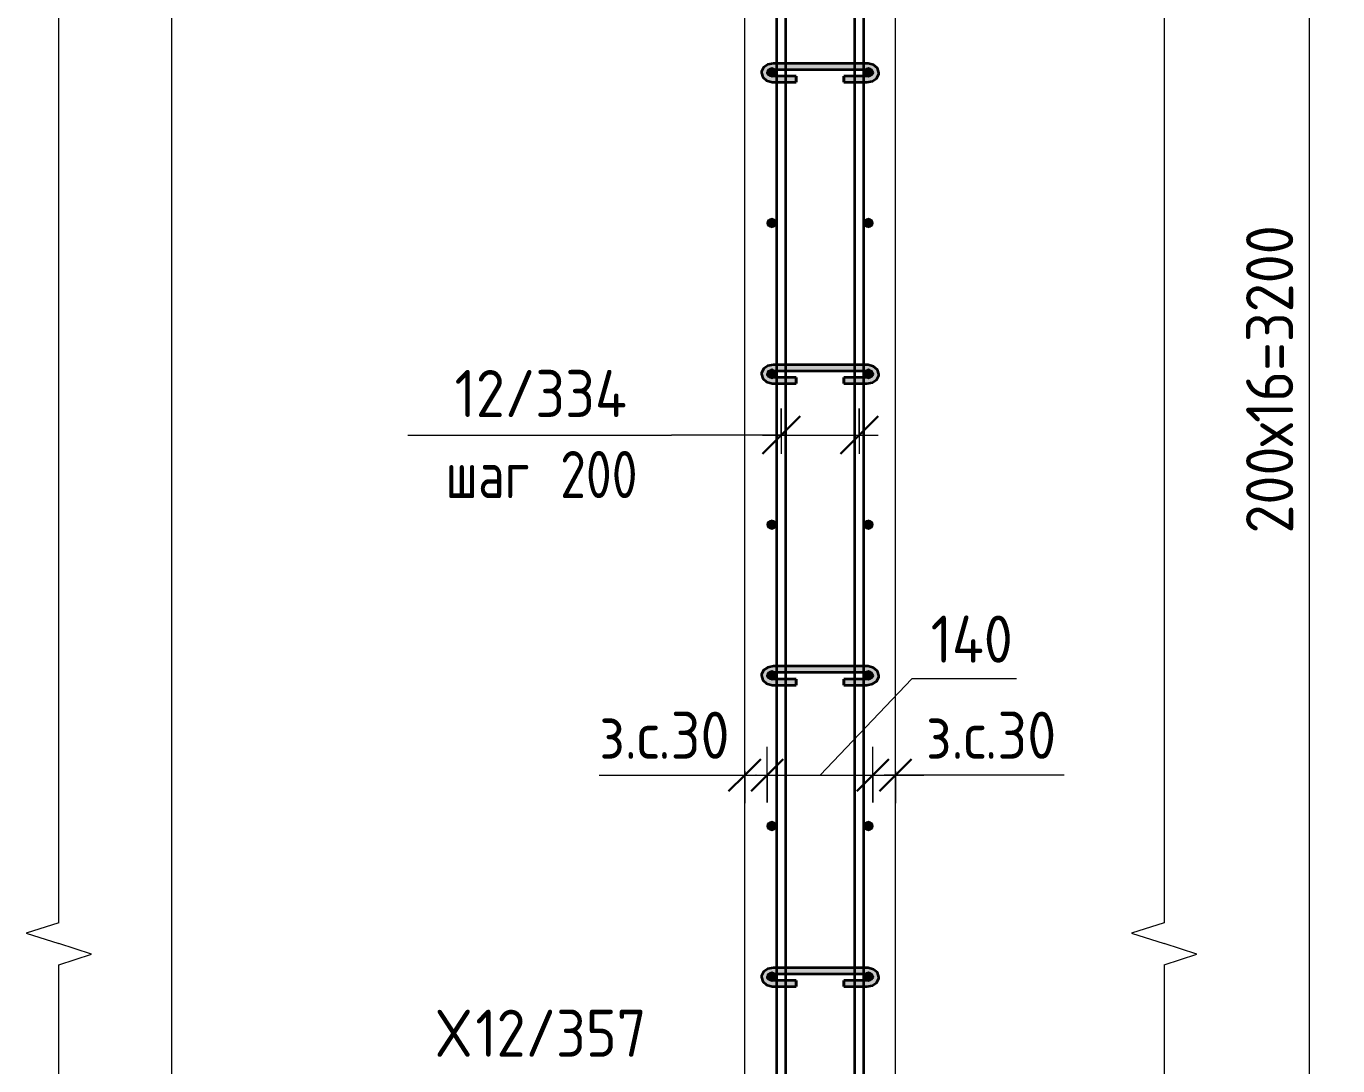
# Model space of a CAD drawing. Header units: millimetres. Extents: x 30199 to 69236, y -5153 to 33423.
# Drawn here: x 63340 to 65080, y -1898 to -519 of the extents above; entities that cross this region are included whole.
import ezdxf

# ---------------------------------------------------------------- set-up
doc = ezdxf.new("R2010")
doc.units = ezdxf.units.MM
for name, color, linetype, lineweight in [('AA_Dim', 7, 'Continuous', 9), ('AA_Dim-25', 7, 'Continuous', 9), ('AA_Oformlenie', 7, 'Continuous', 9), ('AA_Vinoska', 7, 'Continuous', 9), ('AF_Stena_Опалубка', 253, 'Continuous', 20), ('KR_Armatura', 7, 'Continuous', 20), ('KR_Armatura_Tonkie', 7, 'Continuous', 20)]:
    doc.layers.add(name, color=color, linetype=linetype, lineweight=lineweight)
doc.styles.add('ISOCPEUR_1', font='isocpeur.ttf', dxfattribs={"width": 0.9, "height": 62.5})
doc.styles.add('ISOCPEUR_8', font='isocpeur.ttf', dxfattribs={"width": 0.8, "height": 62.5})
doc.dimstyles.new('05_Округл_1мм__прозр_', dxfattribs={"dimscale": 304.8, "dimtxt": 62.248823, "dimasz": 0.139436, "dimexe": 0.123031, "dimexo": 0.082021, "dimgap": 0.008202, "dimtad": 1, "dimdec": 0, "dimdsep": 46, "dimtxsty": 'ISOCPEUR_1', "dimblk1": 'OBLIQUE', "dimblk2": 'OBLIQUE', "dimsah": 1, "dimcen": 0.09, "dimdle": 0.123031, "dimazin": 0, "dimtfac": 1, "dimtdec": 4, "dimtix": 1, "dimtmove": 0, "dimatfit": 3, "dimfxl": 1, "dimtvp": 1, "dimtolj": 1, "dimtzin": 0, "dimlwd": 18, "dimlwe": 18, "dimarcsym": 2})
doc.dimstyles.new('05_Округл_1мм__прозр__1', dxfattribs={"dimscale": 304.8, "dimtxt": 62.248823, "dimasz": 0.139436, "dimexe": 0.123031, "dimexo": 0.082021, "dimgap": 0.008202, "dimtad": 1, "dimdec": 0, "dimdsep": 46, "dimtxsty": 'ISOCPEUR_1', "dimblk1": 'OBLIQUE', "dimblk2": 'OBLIQUE', "dimsah": 1, "dimcen": 0.09, "dimdle": 0.123031, "dimazin": 0, "dimtfac": 1, "dimtdec": 4, "dimtix": 1, "dimtmove": 1, "dimatfit": 3, "dimfxl": 1, "dimtvp": 1, "dimtolj": 1, "dimtzin": 0, "dimlwd": 18, "dimlwe": 18, "dimarcsym": 2})
doc.dimstyles.new('10_Раскладка_арматуры_с_засечками_1', dxfattribs={"dimscale": 304.8, "dimtxt": 0.18, "dimasz": 0.164042, "dimexe": 0.082021, "dimexo": 0, "dimgap": 0, "dimtad": 1, "dimdec": 3, "dimrnd": 0.001, "dimdsep": 46, "dimtxsty": 'ISOCPEUR_8', "dimblk1": 'OBLIQUE', "dimblk2": 'OBLIQUE', "dimsah": 1, "dimcen": 0.09, "dimdle": 0.082021, "dimazin": 0, "dimtfac": 1, "dimtdec": 4, "dimtix": 1, "dimtmove": 0, "dimatfit": 3, "dimfxl": 1, "dimtvp": 1, "dimtolj": 1, "dimtzin": 0, "dimlwd": 18, "dimlwe": 18, "dimarcsym": 2})

# ---------------------------------------------------------------- blocks, each defined once
blk = doc.blocks.new('261_Шпилька массив _НесАрм_РабПлоск_ - 8 А240-4175036-2-2 Армирование')
at = {"layer": 'KR_Armatura_Tonkie', "lineweight": 35}
for points in [[(32243.2, -591.8), (32243.2, -585), (32237, -583.5), (32235.7, -582), (32235.2, -580.5), (32236.2, -577.7), (32239.3, -575.6), (32243.2, -574.8), (32243.2, -568), (32237.1, -569), (32234.3, -570.3), (32230.7, -573.4), (32228.4, -576.2), (32227.2, -580.5), (32228.4, -584.8), (32231.8, -588.5), (32237, -590.9), (32239.3, -591.3)], [(32283.1, -574.8), (32367, -574.8), (32367, -568), (32243.2, -568.1), (32243.2, -574.8), (32259.5, -574.8)], [(32367, -591.8), (32373.1, -590.9), (32378.3, -588.5), (32381.8, -584.8), (32383, -580.5), (32381.8, -576.2), (32379.4, -572.6), (32374.5, -569.5), (32367, -568.1), (32367, -574.8), (32371, -575.6), (32373.9, -577.7), (32374.9, -580.7), (32374, -582.5), (32372.4, -583.7), (32367, -585.1), (32367, -591)], [(32363, -576), (32367, -575.9), (32367, -574.8), (32243.2, -574.8), (32243.2, -576), (32356.3, -576)], [(32273.5, -591.8), (32273.5, -585), (32243.2, -585.1), (32243.2, -591.8), (32259.5, -591.8)], [(32351, -591.8), (32367, -591.8), (32367, -585), (32336.7, -585.1), (32336.7, -591.8), (32341.6, -591.8)], [(32259.5, -593), (32273.5, -592.8), (32273.5, -591.8), (32243.2, -591.8), (32243.2, -593), (32253.9, -593)], [(32367, -593), (32367, -591.8), (32336.7, -591.8), (32336.7, -593), (32363, -593)], [(32243.2, -991.8), (32243.2, -985), (32237, -983.5), (32235.6, -981.8), (32235.2, -980.5), (32236.2, -977.7), (32239.3, -975.6), (32243.2, -974.8), (32243.2, -968), (32237.1, -969), (32234.3, -970.3), (32230.7, -973.4), (32228.3, -976.6), (32227.2, -980.5), (32228.4, -984.8), (32231.8, -988.5), (32237.3, -991), (32239.3, -991.3)], [(32283.1, -974.8), (32367, -974.8), (32367, -968), (32243.2, -968.1), (32243.2, -974.8), (32259.5, -974.8)], [(32367, -991.8), (32373.1, -990.9), (32378.3, -988.5), (32381.8, -984.8), (32383, -980.5), (32381.8, -976.2), (32379.4, -972.6), (32374.5, -969.5), (32367, -968.1), (32367, -974.8), (32371, -975.6), (32373.9, -977.7), (32374.9, -980.7), (32374.4, -982.1), (32372.4, -983.7), (32367, -985.1), (32367, -991)], [(32363, -976), (32367, -975.9), (32367, -974.8), (32243.2, -974.8), (32243.2, -976), (32356.3, -976)], [(32259.5, -991.8), (32273.5, -991.8), (32273.5, -985), (32243.2, -985.1), (32243.2, -991.8), (32247.5, -991.8)], [(32243.2, -993), (32273.5, -992.8), (32273.5, -991.8), (32243.2, -991.8), (32243.2, -992.8)], [(32341.6, -991.8), (32367, -991.8), (32367, -985), (32336.7, -985.1), (32336.7, -991.8)], [(32363, -993), (32367, -992.8), (32367, -991.8), (32336.7, -991.8), (32336.7, -993), (32351, -993)], [(32243.2, -1391.8), (32243.2, -1385), (32237, -1383.5), (32235.6, -1381.8), (32235.2, -1380.5), (32236.2, -1377.7), (32239.3, -1375.6), (32243.2, -1374.8), (32243.2, -1368), (32237.1, -1369), (32234.3, -1370.3), (32230.7, -1373.4), (32228.4, -1376.2), (32227.3, -1381), (32228.4, -1384.8), (32231.8, -1388.5), (32237, -1390.9), (32239.3, -1391.3)], [(32246.9, -1374.8), (32367, -1374.8), (32367, -1368), (32243.2, -1368.1), (32243.2, -1374.8), (32244.4, -1374.8)], [(32363, -1376), (32367, -1375.9), (32367, -1374.8), (32243.2, -1374.8), (32243.2, -1376), (32351, -1376)], [(32367, -1391.8), (32373.1, -1390.9), (32378.3, -1388.5), (32381.8, -1384.8), (32383, -1380.5), (32381.8, -1376.2), (32379.4, -1372.6), (32374.5, -1369.5), (32367, -1368.1), (32367, -1374.8), (32371, -1375.6), (32373.9, -1377.7), (32374.9, -1380.7), (32374.4, -1382.1), (32372.4, -1383.7), (32367, -1385.1), (32367, -1391)], [(32273.5, -1391.8), (32273.5, -1385), (32243.2, -1385.1), (32243.2, -1391.8), (32259.5, -1391.8)], [(32259.5, -1393), (32273.5, -1392.8), (32273.5, -1391.8), (32243.2, -1391.8), (32243.2, -1393), (32253.9, -1393)], [(32367, -1391.8), (32367, -1385), (32336.7, -1385.1), (32336.7, -1391.8), (32363, -1391.8)], [(32363, -1393), (32367, -1392.8), (32367, -1391.8), (32336.7, -1391.8), (32336.7, -1393), (32351, -1393)], [(32243.2, -1791.8), (32243.2, -1785), (32237, -1783.5), (32235.6, -1781.8), (32235.2, -1780.5), (32236.2, -1777.7), (32239.3, -1775.6), (32243.2, -1774.8), (32243.2, -1768), (32237.1, -1769), (32234.3, -1770.3), (32230.7, -1773.4), (32228.4, -1776.2), (32227.2, -1780.5), (32228.4, -1784.8), (32231.8, -1788.5), (32237, -1790.9), (32239.3, -1791.3)], [(32259.5, -1774.8), (32367, -1774.8), (32367, -1768), (32243.2, -1768.1), (32243.2, -1774.8), (32247.5, -1774.8)], [(32259.5, -1776), (32367, -1775.9), (32367, -1774.8), (32243.2, -1775), (32243.2, -1776), (32253.9, -1776)], [(32367, -1791.8), (32373.1, -1790.9), (32378.3, -1788.5), (32381.8, -1784.8), (32383, -1780.5), (32381.8, -1776.2), (32379.4, -1772.6), (32374.5, -1769.5), (32367, -1768.1), (32367, -1774.8), (32371, -1775.6), (32373.9, -1777.7), (32374.9, -1780.7), (32374.4, -1782.1), (32372.4, -1783.7), (32367, -1785.1), (32367, -1791)], [(32259.5, -1791.8), (32273.5, -1791.8), (32273.5, -1785), (32243.2, -1785.1), (32243.2, -1791.8), (32253.9, -1791.8)], [(32259.5, -1793), (32273.5, -1792.8), (32273.5, -1791.8), (32243.2, -1791.8), (32243.2, -1793), (32253.9, -1793)], [(32367, -1791.8), (32367, -1785), (32336.7, -1785.1), (32336.7, -1791.8), (32363, -1791.8)], [(32363, -1793), (32367, -1792.8), (32367, -1791.8), (32336.7, -1791.8), (32336.7, -1793), (32356.3, -1793)]]:
    blk.add_hatch(color=256, dxfattribs=at).paths.add_polyline_path(points)
h = blk.add_hatch(color=256, dxfattribs=at)
h.paths.add_polyline_path([(32243.2, -593), (32243.2, -591.8), (32237, -590.9), (32231.8, -588.5), (32231.1, -588.1), (32235.6, -591.3), (32237.1, -592), (32242.4, -592.9)])
h.paths.add_polyline_path([(32235.7, -579), (32237, -577.4), (32243.2, -575.9), (32243.2, -574.8), (32239.2, -575.6), (32236.2, -577.7), (32236, -578.3)])
h = blk.add_hatch(color=256, dxfattribs=at)
h.paths.add_polyline_path([(32367, -593), (32374.5, -591.5), (32379.4, -588.4), (32381.8, -584.8), (32378.3, -588.5), (32373.1, -590.9), (32367, -591.8), (32367, -592.9)])
h.paths.add_polyline_path([(32374.2, -578.6), (32373.9, -577.7), (32370.3, -575.5), (32367, -574.8), (32367, -576), (32367.6, -576.1), (32374, -578.5)])
h = blk.add_hatch(color=256, dxfattribs=at)
h.paths.add_polyline_path([(32243.2, -993), (32243.2, -991.8), (32237, -990.9), (32231.8, -988.5), (32231.1, -988.1), (32235.6, -991.3), (32237.1, -992), (32239.7, -992.4)])
h.paths.add_polyline_path([(32235.7, -979), (32237, -977.4), (32243.2, -975.9), (32243.2, -974.8), (32239.2, -975.6), (32236.2, -977.7), (32236, -978.3)])
h = blk.add_hatch(color=256, dxfattribs=at)
h.paths.add_polyline_path([(32367, -993), (32374.5, -991.5), (32379.4, -988.4), (32381.8, -984.8), (32378.3, -988.5), (32372.9, -991), (32367, -991.8), (32367, -992.8)])
h.paths.add_polyline_path([(32374.2, -978.6), (32373.9, -977.7), (32370.3, -975.5), (32367, -974.8), (32367, -976), (32368.8, -976.6), (32374, -978.5)])
h = blk.add_hatch(color=256, dxfattribs=at)
h.paths.add_polyline_path([(32243.2, -1393), (32243.2, -1391.8), (32237, -1390.9), (32231.8, -1388.5), (32231.1, -1388.1), (32235.6, -1391.3), (32237.1, -1392), (32239.7, -1392.4)])
h.paths.add_polyline_path([(32235.7, -1379), (32237, -1377.4), (32243.2, -1375.9), (32243.2, -1374.8), (32239.2, -1375.6), (32236.2, -1377.7), (32236, -1378.3)])
h = blk.add_hatch(color=256, dxfattribs=at)
h.paths.add_polyline_path([(32367, -1393), (32374.5, -1391.5), (32379.4, -1388.4), (32381.8, -1384.8), (32378.3, -1388.5), (32373.1, -1390.9), (32367, -1391.8), (32367, -1392.8)])
h.paths.add_polyline_path([(32374.2, -1378.6), (32373.9, -1377.7), (32370.3, -1375.5), (32367, -1374.8), (32367, -1376), (32367.6, -1376.1), (32374, -1378.5)])
h = blk.add_hatch(color=256, dxfattribs=at)
h.paths.add_polyline_path([(32243.2, -1793), (32243.2, -1791.8), (32237, -1790.9), (32231.8, -1788.5), (32231.1, -1788.1), (32235.6, -1791.3), (32237.1, -1792), (32239.7, -1792.4)])
h.paths.add_polyline_path([(32235.7, -1779), (32237, -1777.4), (32243.2, -1775.9), (32243.2, -1774.8), (32239.2, -1775.6), (32236.2, -1777.7), (32236, -1778.3)])
h = blk.add_hatch(color=256, dxfattribs=at)
h.paths.add_polyline_path([(32367, -1793), (32374.5, -1791.5), (32379.4, -1788.4), (32381.2, -1785.4), (32378.3, -1788.5), (32373.1, -1790.9), (32367, -1791.8), (32367, -1792.8)])
h.paths.add_polyline_path([(32374.2, -1778.6), (32373.9, -1777.7), (32370.3, -1775.5), (32367, -1775), (32367, -1776), (32367.6, -1776.1), (32374, -1778.5)])
for p, q in [((32247.5, -568), (32243.2, -568)), ((32259.5, -568), (32247.5, -568)), ((32351, -568), (32259.5, -568)), ((32363, -568), (32351, -568)), ((32367, -568), (32363, -568)), ((32243.2, -576), (32247.5, -576)), ((32247.5, -585), (32243.2, -585)), ((32247.5, -576), (32259.5, -576)), ((32259.5, -585), (32247.5, -585)), ((32259.5, -576), (32351, -576)), ((32273.5, -585), (32259.5, -585)), ((32273.5, -585), (32273.5, -591.8)), ((32273.5, -586.2), (32273.5, -585.1)), ((32273.5, -592.8), (32273.5, -586.2)), ((32351, -585), (32336.7, -585)), ((32336.7, -591.8), (32336.7, -585)), ((32336.7, -585.1), (32336.7, -586.2)), ((32336.7, -586.2), (32336.7, -592.8)), ((32351, -576), (32363, -576)), ((32363, -585), (32351, -585)), ((32363, -576), (32367, -576)), ((32367, -585), (32363, -585)), ((32243.2, -593), (32247.5, -593)), ((32247.5, -593), (32259.5, -593)), ((32259.5, -593), (32273.5, -593)), ((32273.5, -591.8), (32273.5, -593)), ((32336.7, -593), (32336.7, -591.8)), ((32336.7, -593), (32351, -593)), ((32351, -593), (32363, -593)), ((32363, -593), (32367, -593)), ((32247.5, -968), (32243.2, -968)), ((32259.5, -968), (32247.5, -968)), ((32351, -968), (32259.5, -968)), ((32363, -968), (32351, -968)), ((32367, -968), (32363, -968)), ((32243.2, -976), (32247.5, -976)), ((32247.5, -985), (32243.2, -985)), ((32247.5, -976), (32259.5, -976)), ((32259.5, -985), (32247.5, -985)), ((32259.5, -976), (32351, -976)), ((32273.5, -985), (32259.5, -985)), ((32273.5, -985), (32273.5, -991.8)), ((32273.5, -986.2), (32273.5, -985.1)), ((32273.5, -986.9), (32273.5, -986.2)), ((32273.5, -992.8), (32273.5, -987)), ((32273.5, -991.8), (32273.5, -993)), ((32351, -985), (32336.7, -985)), ((32336.7, -991.8), (32336.7, -985)), ((32336.7, -985.1), (32336.7, -986.2)), ((32336.7, -986.2), (32336.7, -992.8)), ((32336.7, -993), (32336.7, -991.8)), ((32351, -976), (32363, -976)), ((32363, -985), (32351, -985)), ((32363, -976), (32367, -976)), ((32367, -985), (32363, -985)), ((32243.2, -993), (32247.5, -993)), ((32247.5, -993), (32259.5, -993)), ((32259.5, -993), (32273.5, -993)), ((32336.7, -993), (32351, -993)), ((32351, -993), (32363, -993)), ((32363, -993), (32367, -993)), ((32247.5, -1368), (32243.2, -1368)), ((32259.5, -1368), (32247.5, -1368)), ((32351, -1368), (32259.5, -1368)), ((32363, -1368), (32351, -1368)), ((32367, -1368), (32363, -1368)), ((32243.2, -1376), (32247.5, -1376)), ((32247.5, -1385), (32243.2, -1385)), ((32247.5, -1376), (32259.5, -1376)), ((32259.5, -1385), (32247.5, -1385)), ((32259.5, -1376), (32351, -1376)), ((32273.5, -1385), (32259.5, -1385)), ((32273.5, -1385), (32273.5, -1391.8)), ((32273.5, -1386.2), (32273.5, -1385.1)), ((32273.5, -1392.8), (32273.5, -1386.2)), ((32273.5, -1391.8), (32273.5, -1393)), ((32351, -1385), (32336.7, -1385)), ((32336.7, -1391.8), (32336.7, -1385)), ((32336.7, -1385.1), (32336.7, -1386.2)), ((32336.7, -1386.2), (32336.7, -1392.8)), ((32336.7, -1393), (32336.7, -1391.8)), ((32351, -1376), (32363, -1376)), ((32363, -1385), (32351, -1385)), ((32363, -1376), (32367, -1376)), ((32367, -1385), (32363, -1385)), ((32243.2, -1393), (32247.5, -1393)), ((32247.5, -1393), (32259.5, -1393)), ((32259.5, -1393), (32273.5, -1393)), ((32336.7, -1393), (32351, -1393)), ((32351, -1393), (32363, -1393)), ((32363, -1393), (32367, -1393)), ((32247.5, -1768), (32243.2, -1768)), ((32259.5, -1768), (32247.5, -1768)), ((32351, -1768), (32259.5, -1768)), ((32363, -1768), (32351, -1768)), ((32367, -1768), (32363, -1768)), ((32243.2, -1776), (32247.5, -1776)), ((32247.5, -1785), (32243.2, -1785)), ((32247.5, -1776), (32259.5, -1776)), ((32259.5, -1785), (32247.5, -1785)), ((32259.5, -1776), (32351, -1776)), ((32273.5, -1785), (32259.5, -1785)), ((32273.5, -1785), (32273.5, -1791.8)), ((32273.5, -1786.2), (32273.5, -1785.1)), ((32273.5, -1792.8), (32273.5, -1786.2)), ((32273.5, -1791.8), (32273.5, -1793)), ((32351, -1785), (32336.7, -1785)), ((32336.7, -1791.8), (32336.7, -1785)), ((32336.7, -1785.1), (32336.7, -1786.2)), ((32336.7, -1786.2), (32336.7, -1792.8)), ((32336.7, -1793), (32336.7, -1791.8)), ((32351, -1776), (32363, -1776)), ((32363, -1785), (32351, -1785)), ((32363, -1776), (32367, -1776)), ((32367, -1785), (32363, -1785)), ((32243.2, -1793), (32247.5, -1793)), ((32247.5, -1793), (32259.5, -1793)), ((32259.5, -1793), (32273.5, -1793)), ((32336.7, -1793), (32351, -1793)), ((32351, -1793), (32363, -1793)), ((32363, -1793), (32367, -1793))]:
    blk.add_line(p, q, dxfattribs=at)
at = {"layer": 'KR_Armatura_Tonkie', "lineweight": 35, "flags": 128}
for points in [[(32243.2, -568), (32235.6, -569.5), (32230, -573.4), (32227.3, -578.9), (32227.2, -580.5)], [(32383, -580.5), (32381.1, -574.6), (32376.1, -570.2), (32368.9, -568.1), (32367, -568)], [(32227.2, -580.5), (32229, -586.4), (32234, -590.8), (32241.3, -592.9), (32243.2, -593)], [(32235.2, -580.5), (32236.1, -578.5), (32239.9, -576.4), (32243.2, -576)], [(32243.2, -585), (32238.1, -583.9), (32235.5, -581.7), (32235.2, -580.5)], [(32367, -576), (32372, -577.1), (32374.7, -579.3), (32375, -580.5)], [(32367, -593), (32374.6, -591.5), (32380.2, -587.6), (32382.9, -582.1), (32383, -580.5)], [(32375, -580.5), (32374, -582.5), (32370.3, -584.5), (32367, -585)], [(32243.2, -968), (32235.6, -969.5), (32230, -973.4), (32227.3, -978.9), (32227.2, -980.5)], [(32383, -980.5), (32381.1, -974.6), (32376.1, -970.2), (32368.9, -968.1), (32367, -968)], [(32227.2, -980.5), (32229, -986.4), (32234, -990.8), (32241.3, -992.9), (32243.2, -993)], [(32235.2, -980.5), (32236.1, -978.5), (32239.9, -976.4), (32243.2, -976)], [(32243.2, -985), (32238.1, -983.9), (32235.5, -981.7), (32235.2, -980.5)], [(32367, -976), (32372, -977.1), (32374.7, -979.3), (32375, -980.5)], [(32367, -993), (32374.6, -991.5), (32380.2, -987.6), (32382.9, -982.1), (32383, -980.5)], [(32375, -980.5), (32374, -982.5), (32370.3, -984.5), (32367, -985)], [(32243.2, -1368), (32235.6, -1369.5), (32230, -1373.4), (32227.3, -1378.9), (32227.2, -1380.5)], [(32383, -1380.5), (32381.1, -1374.6), (32376.1, -1370.2), (32368.9, -1368.1), (32367, -1368)], [(32227.2, -1380.5), (32229, -1386.4), (32234, -1390.8), (32241.3, -1392.9), (32243.2, -1393)], [(32235.2, -1380.5), (32236.1, -1378.5), (32239.9, -1376.4), (32243.2, -1376)], [(32243.2, -1385), (32238.1, -1383.9), (32235.5, -1381.7), (32235.2, -1380.5)], [(32367, -1376), (32372, -1377.1), (32374.7, -1379.3), (32375, -1380.5)], [(32367, -1393), (32374.6, -1391.5), (32380.2, -1387.6), (32382.9, -1382.1), (32383, -1380.5)], [(32375, -1380.5), (32374, -1382.5), (32370.3, -1384.5), (32367, -1385)], [(32243.2, -1768), (32235.6, -1769.5), (32230, -1773.4), (32227.3, -1778.9), (32227.2, -1780.5)], [(32383, -1780.5), (32381.1, -1774.6), (32376.1, -1770.2), (32368.9, -1768.1), (32367, -1768)], [(32227.2, -1780.5), (32229, -1786.4), (32234, -1790.8), (32241.3, -1792.9), (32243.2, -1793)], [(32235.2, -1780.5), (32236.1, -1778.5), (32239.9, -1776.4), (32243.2, -1776)], [(32243.2, -1785), (32238.1, -1783.9), (32235.5, -1781.7), (32235.2, -1780.5)], [(32367, -1776), (32372, -1777.1), (32374.7, -1779.3), (32375, -1780.5)], [(32367, -1793), (32374.6, -1791.5), (32380.2, -1787.6), (32382.9, -1782.1), (32383, -1780.5)], [(32375, -1780.5), (32374, -1782.5), (32370.3, -1784.5), (32367, -1785)]]:
    blk.add_lwpolyline(points, dxfattribs=at)
blk = doc.blocks.new('011_Прямоугольник обрыва _ЭлУзла_ - 011_Прямоугольник обрыва _ЭлУзла_-4175773-2-2 Армирование')
at = {"layer": 'AA_Oformlenie'}
for p, q in [((31295, -1708.5), (31295, 803.8)), ((32761.7, 803.8), (32761.7, -1708.5)), ((31295, -3020), (31295, -1764.2)), ((32761.7, -1764.2), (32761.7, -3020))]:
    blk.add_line(p, q, dxfattribs=at)
blk = doc.blocks.new('DIMBLOCK102-2-2 Армирование')
at = {"layer": 'AA_Dim-25', "lineweight": 30}
for p, q in [((65042.9, 620), (65021.6, 641.2)), ((65042.9, 620), (65064.1, 598.7)), ((65042.9, -2580), (65021.6, -2558.8)), ((65042.9, -2580), (65064.1, -2601.3))]:
    blk.add_line(p, q, dxfattribs=at)
at = {"layer": 'AA_Dim-25', "lineweight": 18}
for p, q in [((64488.5, 620), (65080.4, 620)), ((65042.9, 620), (64488.5, 620)), ((65042.9, -2580), (65042.9, 620)), ((64488.5, -2580), (65080.4, -2580)), ((65042.9, -2580), (64488.5, -2580))]:
    blk.add_line(p, q, dxfattribs=at)
at = {"layer": 'AA_Dim-25', "color": 0, "lineweight": 18, "insert": (64958.7, -1191.9), "char_height": 62.5, "width": 508.525, "attachment_point": 1, "rotation": 90, "line_spacing_factor": 1.149209, "style": 'ISOCPEUR_1'}
blk.add_mtext('200х16=3200', dxfattribs=at)
blk = doc.blocks.new('_Oblique')
at = {"color": 0, "linetype": 'ByBlock', "lineweight": -2}
blk.add_line((-0.5, -0.5), (0.5, 0.5), dxfattribs=at)
blk = doc.blocks.new('042_М_Арматуры - Диам длина поз _ Комментарий-3662934-2-2 Армирование')
at = {"layer": 'AA_Vinoska'}
blk.add_line((31907.4, 1522), (32257.4, 1522), dxfattribs=at)
blk = doc.blocks.new('DIMBLOCK110-2-2 Армирование')
at = {"layer": 'AA_Dim-25', "lineweight": 18}
for p, q in [((64341.9, -1025.9), (64341.9, -1086.2)), ((64341.9, -1061.2), (64341.9, -1025.9)), ((64445.4, -1025.9), (64445.4, -1086.2)), ((64445.4, -1061.2), (64445.4, -1025.9)), ((64316.9, -1061.2), (64470.4, -1061.2))]:
    blk.add_line(p, q, dxfattribs=at)
at = {"layer": 'AA_Dim-25', "lineweight": 30}
for p, q in [((64341.9, -1061.2), (64366.9, -1036.2)), ((64445.4, -1061.2), (64470.4, -1036.2)), ((64341.9, -1061.2), (64316.9, -1086.2)), ((64445.4, -1061.2), (64420.4, -1086.2))]:
    blk.add_line(p, q, dxfattribs=at)
blk = doc.blocks.new('DIMBLOCK113-2-2 Армирование')
at = {"layer": 'AA_Dim-25', "lineweight": 18}
for p, q in [((64323.4, -1549), (64323.4, -1474.9)), ((64100.5, -1512.4), (64308.7, -1512.4)), ((64255.9, -1512.4), (64323.4, -1512.4)), ((64293.4, -1507.4), (64293.4, -1549.9)), ((64293.4, -1512.4), (64293.4, -1507.4)), ((64308.7, -1512.4), (64308.4, -1512.4)), ((64323.4, -1512.4), (64323.4, -1549))]:
    blk.add_line(p, q, dxfattribs=at)
at = {"layer": 'AA_Dim-25', "lineweight": 30}
for p, q in [((64293.4, -1512.4), (64314.6, -1491.2)), ((64323.4, -1512.4), (64344.6, -1491.2)), ((64293.4, -1512.4), (64272.1, -1533.7)), ((64323.4, -1512.4), (64302.1, -1533.7))]:
    blk.add_line(p, q, dxfattribs=at)
at = {"layer": 'AA_Dim-25', "color": 0, "lineweight": 18, "insert": (64100.5, -1428.3), "char_height": 62.5, "width": 219.786, "attachment_point": 1, "line_spacing_factor": 1.149209, "style": 'ISOCPEUR_1'}
blk.add_mtext('з.с.30', dxfattribs=at)
blk = doc.blocks.new('DIMBLOCK114-2-2 Армирование')
at = {"layer": 'AA_Dim-25', "lineweight": 18}
for p, q in [((64515.2, -1384.9), (64393.4, -1512.4)), ((64653.9, -1384.9), (64515.2, -1384.9)), ((64323.4, -1549), (64323.4, -1474.9)), ((64463.5, -1549), (64463.5, -1474.9)), ((64323.4, -1512.4), (64463.5, -1512.4)), ((64323.4, -1512.4), (64323.4, -1549)), ((64463.5, -1512.4), (64463.5, -1549))]:
    blk.add_line(p, q, dxfattribs=at)
at = {"layer": 'AA_Dim-25', "lineweight": 30}
for p, q in [((64323.4, -1512.4), (64344.6, -1491.2)), ((64463.5, -1512.4), (64484.8, -1491.2)), ((64323.4, -1512.4), (64302.1, -1533.7)), ((64463.5, -1512.4), (64442.3, -1533.7))]:
    blk.add_line(p, q, dxfattribs=at)
at = {"layer": 'AA_Dim-25', "color": 0, "lineweight": 18, "insert": (64540.2, -1300.8), "char_height": 62.5, "width": 136.469, "attachment_point": 1, "line_spacing_factor": 1.149209, "style": 'ISOCPEUR_1'}
blk.add_mtext('140', dxfattribs=at)
blk = doc.blocks.new('DIMBLOCK115-2-2 Армирование')
at = {"layer": 'AA_Dim-25', "lineweight": 18}
for p, q in [((64463.5, -1549), (64463.5, -1474.9)), ((64463.5, -1512.4), (64530.9, -1512.4)), ((64463.5, -1512.4), (64463.5, -1549)), ((64509, -1512.4), (64478.4, -1512.4)), ((64493.4, -1507.4), (64493.4, -1549.9)), ((64493.4, -1512.4), (64493.4, -1507.4)), ((64717.1, -1512.4), (64509, -1512.4))]:
    blk.add_line(p, q, dxfattribs=at)
at = {"layer": 'AA_Dim-25', "lineweight": 30}
for p, q in [((64463.5, -1512.4), (64484.8, -1491.2)), ((64493.4, -1512.4), (64514.6, -1491.2)), ((64463.5, -1512.4), (64442.3, -1533.7)), ((64493.4, -1512.4), (64472.1, -1533.7))]:
    blk.add_line(p, q, dxfattribs=at)
at = {"layer": 'AA_Dim-25', "color": 0, "lineweight": 18, "insert": (64534, -1428.3), "char_height": 62.5, "width": 219.786, "attachment_point": 1, "line_spacing_factor": 1.149209, "style": 'ISOCPEUR_1'}
blk.add_mtext('з.с.30', dxfattribs=at)

msp = doc.modelspace()

# ---------------------------------------------------------------- hatches: boundary and pattern name
at = {"layer": 'KR_Armatura'}
h = msp.add_hatch(color=256, dxfattribs=at)
edge = h.paths.add_edge_path()
edge.add_arc((64329.3868, -580), 6, 0, 360)
for points in [[(64329.3868, -586), (64334.583, -583), (64334.583, -577), (64329.3868, -574), (64324.1907, -577), (64324.1907, -583), (64327.6154, -584.9773)], [(64457.5082, -586), (64462.7044, -583), (64462.7044, -577), (64457.5082, -574), (64452.3121, -577), (64452.3121, -583)], [(64329.3868, -786), (64334.583, -783), (64334.583, -777), (64329.3868, -774), (64324.1907, -777), (64324.1907, -783)], [(64457.5082, -786), (64462.7044, -783), (64462.7044, -777), (64457.5082, -774), (64452.3121, -777), (64452.3121, -783)], [(64329.3868, -986), (64334.583, -983), (64334.583, -977), (64329.3868, -974), (64324.1907, -977), (64324.1907, -983), (64327.6154, -984.9773)], [(64457.5082, -986), (64462.7044, -983), (64462.7044, -977), (64457.5082, -974), (64452.3121, -977), (64452.3121, -983)], [(64329.3868, -1186), (64334.583, -1183), (64334.583, -1177), (64329.3868, -1174), (64324.1907, -1177), (64324.1907, -1183)], [(64457.5082, -1186), (64462.7044, -1183), (64462.7044, -1177), (64457.5082, -1174), (64452.3121, -1177), (64452.3121, -1183)], [(64329.3868, -1386), (64334.583, -1383), (64334.583, -1377), (64329.3868, -1374), (64324.1907, -1377), (64324.1907, -1383), (64327.6154, -1384.9773)], [(64457.5082, -1386), (64462.7044, -1383), (64462.7044, -1377), (64457.5082, -1374), (64452.3121, -1377), (64452.3121, -1383)], [(64329.3868, -1586), (64334.583, -1583), (64334.583, -1577), (64329.3868, -1574), (64324.1907, -1577), (64324.1907, -1583)], [(64457.5082, -1586), (64462.7044, -1583), (64462.7044, -1577), (64457.5082, -1574), (64452.3121, -1577), (64452.3121, -1583)], [(64329.3868, -1786), (64334.583, -1783), (64334.583, -1777), (64329.3868, -1774), (64324.1907, -1777), (64324.1907, -1783), (64328.3321, -1785.3911)], [(64457.5082, -1786), (64462.7044, -1783), (64462.7044, -1777), (64457.5082, -1774), (64452.3121, -1777), (64452.3121, -1783), (64456.4535, -1785.3911)]]:
    msp.add_hatch(color=256, dxfattribs=at).paths.add_polyline_path(points)
h = msp.add_hatch(color=256, dxfattribs=at)
edge = h.paths.add_edge_path()
edge.add_arc((64457.5082, -580), 6, 0, 360)
h = msp.add_hatch(color=256, dxfattribs=at)
edge = h.paths.add_edge_path()
edge.add_arc((64329.3868, -780), 6, 0, 360)
h = msp.add_hatch(color=256, dxfattribs=at)
edge = h.paths.add_edge_path()
edge.add_arc((64457.5082, -780), 6, 0, 360)
h = msp.add_hatch(color=256, dxfattribs=at)
edge = h.paths.add_edge_path()
edge.add_arc((64329.3868, -980), 6, 0, 360)
h = msp.add_hatch(color=256, dxfattribs=at)
edge = h.paths.add_edge_path()
edge.add_arc((64457.5082, -980), 6, 0, 360)
h = msp.add_hatch(color=256, dxfattribs=at)
edge = h.paths.add_edge_path()
edge.add_arc((64329.3868, -1180), 6, 0, 360)
h = msp.add_hatch(color=256, dxfattribs=at)
edge = h.paths.add_edge_path()
edge.add_arc((64457.5082, -1180), 6, 0, 360)
h = msp.add_hatch(color=256, dxfattribs=at)
edge = h.paths.add_edge_path()
edge.add_arc((64329.3868, -1380), 6, 0, 360)
h = msp.add_hatch(color=256, dxfattribs=at)
edge = h.paths.add_edge_path()
edge.add_arc((64457.5082, -1380), 6, 0, 360)
h = msp.add_hatch(color=256, dxfattribs=at)
edge = h.paths.add_edge_path()
edge.add_arc((64329.3868, -1580), 6, 0, 360)
h = msp.add_hatch(color=256, dxfattribs=at)
edge = h.paths.add_edge_path()
edge.add_arc((64457.5082, -1580), 6, 0, 360)
h = msp.add_hatch(color=256, dxfattribs=at)
edge = h.paths.add_edge_path()
edge.add_arc((64329.3868, -1780), 6, 0, 360)
h = msp.add_hatch(color=256, dxfattribs=at)
edge = h.paths.add_edge_path()
edge.add_arc((64457.5082, -1780), 6, 0, 360)

# ---------------------------------------------------------------- linework, layer by layer
at = {"layer": 'AA_Vinoska'}
for p, q in [((64345.8081, -1061.2341), (64196.309, -1061.2341)), ((63383.3631, -1708.5089), (63340.0618, -1722.2589)), ((63340.0618, -1722.2589), (63383.3631, -1736.0089)), ((64850.0543, -1708.5089), (64806.753, -1722.2589)), ((64806.753, -1722.2589), (64850.0543, -1736.0089)), ((63426.6882, -1750.086), (63383.3631, -1736.0089)), ((64893.3794, -1750.086), (64850.0543, -1736.0089)), ((63383.3631, -1764.1632), (63426.6882, -1750.086)), ((64850.0543, -1764.1632), (64893.3794, -1750.086))]:
    msp.add_line(p, q, dxfattribs=at)
at = {"layer": 'AF_Stena_Опалубка'}
for p, q in [((63533.3631, -3020), (63533.3631, 2115.9645)), ((64293.3631, 734.9996), (64293.3631, -2630)), ((64493.3631, -2630), (64493.3631, 734.9996))]:
    msp.add_line(p, q, dxfattribs=at)
at = {"layer": 'KR_Armatura'}
for p, q in [((64329.3868, -574), (64324.1907, -577)), ((64334.583, -577), (64329.3868, -574)), ((64457.5082, -574), (64452.3121, -577)), ((64462.7044, -577), (64457.5082, -574)), ((64324.1907, -577), (64324.1907, -583)), ((64324.1907, -583), (64327.6154, -584.9773)), ((64327.6154, -584.9773), (64329.3868, -586)), ((64329.3868, -586), (64334.583, -583)), ((64334.583, -583), (64334.583, -577)), ((64452.3121, -577), (64452.3121, -583)), ((64452.3121, -583), (64457.5082, -586)), ((64457.5082, -586), (64462.7044, -583)), ((64462.7044, -583), (64462.7044, -577)), ((64329.3868, -774), (64324.1907, -777)), ((64324.1907, -777), (64324.1907, -783)), ((64324.1907, -783), (64329.3868, -786)), ((64334.583, -777), (64329.3868, -774)), ((64329.3868, -786), (64334.583, -783)), ((64334.583, -783), (64334.583, -777)), ((64457.5082, -774), (64452.3121, -777)), ((64452.3121, -777), (64452.3121, -783)), ((64452.3121, -783), (64457.5082, -786)), ((64462.7044, -777), (64457.5082, -774)), ((64457.5082, -786), (64462.7044, -783)), ((64462.7044, -783), (64462.7044, -777)), ((64329.3868, -974), (64324.1907, -977)), ((64334.583, -977), (64329.3868, -974)), ((64457.5082, -974), (64452.3121, -977)), ((64462.7044, -977), (64457.5082, -974)), ((64324.1907, -977), (64324.1907, -983)), ((64324.1907, -983), (64327.6154, -984.9773)), ((64327.6154, -984.9773), (64329.3868, -986)), ((64329.3868, -986), (64334.583, -983)), ((64334.583, -983), (64334.583, -977)), ((64452.3121, -977), (64452.3121, -983)), ((64452.3121, -983), (64457.5082, -986)), ((64457.5082, -986), (64462.7044, -983)), ((64462.7044, -983), (64462.7044, -977)), ((64329.3868, -1174), (64324.1907, -1177)), ((64324.1907, -1177), (64324.1907, -1183)), ((64324.1907, -1183), (64329.3868, -1186)), ((64334.583, -1177), (64329.3868, -1174)), ((64329.3868, -1186), (64334.583, -1183)), ((64334.583, -1183), (64334.583, -1177)), ((64457.5082, -1174), (64452.3121, -1177)), ((64452.3121, -1177), (64452.3121, -1183)), ((64452.3121, -1183), (64457.5082, -1186)), ((64462.7044, -1177), (64457.5082, -1174)), ((64457.5082, -1186), (64462.7044, -1183)), ((64462.7044, -1183), (64462.7044, -1177)), ((64329.3868, -1374), (64324.1907, -1377)), ((64334.583, -1377), (64329.3868, -1374)), ((64457.5082, -1374), (64452.3121, -1377)), ((64462.7044, -1377), (64457.5082, -1374)), ((64324.1907, -1377), (64324.1907, -1383)), ((64324.1907, -1383), (64327.6154, -1384.9773)), ((64327.6154, -1384.9773), (64329.3868, -1386)), ((64329.3868, -1386), (64334.583, -1383)), ((64334.583, -1383), (64334.583, -1377)), ((64452.3121, -1377), (64452.3121, -1383)), ((64452.3121, -1383), (64457.5082, -1386)), ((64457.5082, -1386), (64462.7044, -1383)), ((64462.7044, -1383), (64462.7044, -1377)), ((64329.3868, -1574), (64324.1907, -1577)), ((64324.1907, -1577), (64324.1907, -1583)), ((64324.1907, -1583), (64329.3868, -1586)), ((64334.583, -1577), (64329.3868, -1574)), ((64329.3868, -1586), (64334.583, -1583)), ((64334.583, -1583), (64334.583, -1577)), ((64457.5082, -1574), (64452.3121, -1577)), ((64452.3121, -1577), (64452.3121, -1583)), ((64452.3121, -1583), (64457.5082, -1586)), ((64462.7044, -1577), (64457.5082, -1574)), ((64457.5082, -1586), (64462.7044, -1583)), ((64462.7044, -1583), (64462.7044, -1577)), ((64329.3868, -1774), (64324.1907, -1777)), ((64334.583, -1777), (64329.3868, -1774)), ((64457.5082, -1774), (64452.3121, -1777)), ((64462.7044, -1777), (64457.5082, -1774)), ((64324.1907, -1777), (64324.1907, -1783)), ((64324.1907, -1783), (64328.3321, -1785.3911)), ((64328.3321, -1785.3911), (64329.3868, -1786)), ((64329.3868, -1786), (64334.583, -1783)), ((64334.583, -1783), (64334.583, -1777)), ((64452.3121, -1777), (64452.3121, -1783)), ((64452.3121, -1783), (64456.4535, -1785.3911)), ((64456.4535, -1785.3911), (64457.5082, -1786)), ((64457.5082, -1786), (64462.7044, -1783)), ((64462.7044, -1783), (64462.7044, -1777))]:
    msp.add_line(p, q, dxfattribs=at)
for centre in [(64329.3868, -580), (64457.5082, -580), (64329.3868, -780), (64457.5082, -780), (64329.3868, -980), (64457.5082, -980), (64329.3868, -1180), (64457.5082, -1180), (64329.3868, -1380), (64457.5082, -1380), (64329.3868, -1580), (64457.5082, -1580), (64329.3868, -1780), (64457.5082, -1780)]:
    msp.add_circle(centre, 6, dxfattribs=at)
at = {"layer": 'KR_Armatura_Tonkie', "lineweight": 35}
for p, q in [((64335.8521, -2622), (64335.8521, 705)), ((64347.8521, -2622), (64347.8521, 705)), ((64439.3521, -2622), (64439.3521, 705)), ((64451.3521, -2630), (64451.3521, 705))]:
    msp.add_line(p, q, dxfattribs=at)

# ---------------------------------------------------------------- block references
at = {"layer": 'AA_Oformlenie'}
msp.add_blockref('011_Прямоугольник обрыва _ЭлУзла_ - 011_Прямоугольник обрыва _ЭлУзла_-4175773-2-2 Армирование', (32088.3633, 0), dxfattribs=at)
at = {"layer": 'AA_Vinoska'}
msp.add_blockref('042_М_Арматуры - Диам длина поз _ Комментарий-3662934-2-2 Армирование', (31938.8931, -2583.248), dxfattribs=at)
at = {"layer": 'KR_Armatura_Tonkie', "lineweight": 35}
msp.add_blockref('261_Шпилька массив _НесАрм_РабПлоск_ - 8 А240-4175036-2-2 Армирование', (32088.3633, 0), dxfattribs=at)

# ---------------------------------------------------------------- texts
at = {"layer": 'AA_Vinoska', "char_height": 62.5, "attachment_point": 1}
for s, insert, width, style in [('12/334', (63908.4875, -974.8815), 283.196109, 'ISOCPEUR_1'), (' 200', (64016.7354, -1082.3578), 166.751, 'ISOCPEUR_8'), ('шаг', (63896.35, -1082.3578), 145.907125, 'ISOCPEUR_8'), ('\\fISOCPEUR|b0|i0|c204|p34|;\\W.9;Х', (63885.425, -1823.719), 61.329094, 'ISOCPEUR_1'), ('12/357', (63936.0266, -1823.719), 277.784719, 'ISOCPEUR_1')]:
    msp.add_mtext(s, dxfattribs=dict(at, insert=insert, width=width, style=style))

# ---------------------------------------------------------------- dimensions: what is measured, and where the dimension line sits
at = {"layer": 'AA_Dim', "lineweight": 18}
dim = msp.add_linear_dim(base=(65042.8638, 620), p1=(64463.5082, -2580), p2=(64463.5082, 620), angle=90, dimstyle='05_Округл_1мм__прозр_', override={"dimpost": '200х16=<>', "dimfxl": 3200}, dxfattribs=at)
dim.commit()
dim.dimension.update_dxf_attribs({"geometry": 'DIMBLOCK102-2-2 Армирование', "text_midpoint": (65009.1138, -980)})
dim = msp.add_linear_dim(base=(64445.3521, -1061.2214), p1=(64341.8521, -1025.8661), p2=(64445.3521, -1025.8661), dimstyle='10_Раскладка_арматуры_с_засечками_1', override={"dimpost": '<>', "dimfxl": 103.5}, dxfattribs=at)
dim.commit()
dim.dimension.update_dxf_attribs({"geometry": 'DIMBLOCK110-2-2 Армирование', "text_midpoint": (64393.6021, -1029.9714)})
for base, p1, p2, override, picture, middle in [((64463.5082, -1512.4054), (64323.3868, -1574), (64463.5082, -1574), {"dimpost": '<>', "dimfxl": 140.121378}, 'DIMBLOCK114-2-2 Армирование', (64608.399, -1342.4186)), ((64323.3868, -1512.4054), (64293.3631, -1482.3534), (64323.3868, -1574), {"dimpost": 'з.с.<>', "dimfxl": 96.439257}, 'DIMBLOCK113-2-2 Армирование', (64210.4347, -1469.9186)), ((64493.3631, -1512.4054), (64463.5082, -1574), (64493.3631, -1482.3534), {"dimpost": 'з.с.<>', "dimfxl": 96.386818}, 'DIMBLOCK115-2-2 Армирование', (64643.8568, -1469.9186))]:
    dim = msp.add_linear_dim(base=base, p1=p1, p2=p2, dimstyle='05_Округл_1мм__прозр__1', override=override, dxfattribs=at)
    dim.commit()
    dim.dimension.update_dxf_attribs({"geometry": picture, "text_midpoint": middle, "dimtype": 160})

doc.saveas('drawing.dxf')
